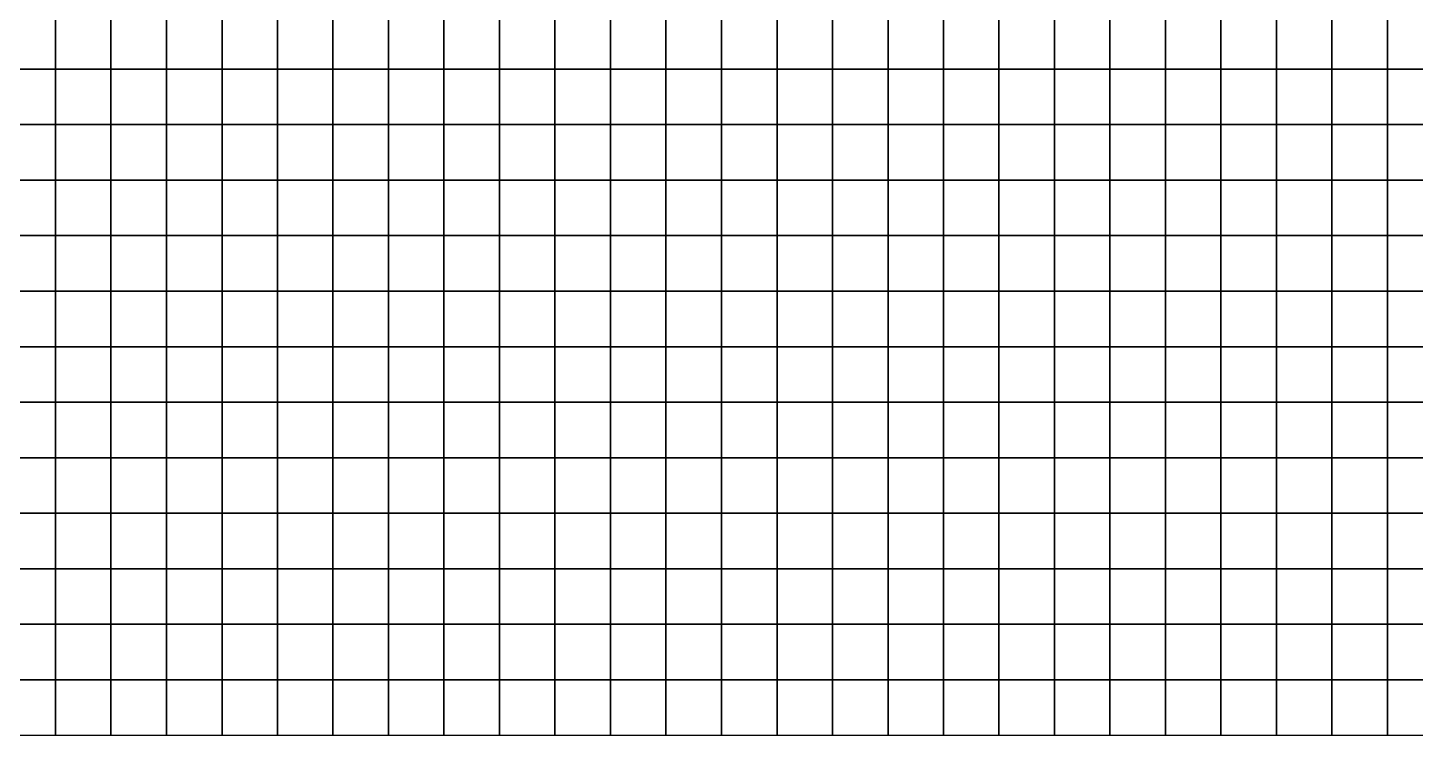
# Model space of a CAD drawing. Extents: x -32000 to 32000, y -32000 to 32000.
# Drawn here: x -15680 to 320, y -32000 to -23843 of the extents above; entities that cross this region are included whole.
import ezdxf

# ---------------------------------------------------------------- set-up
doc = ezdxf.new("R2010")
doc.units = 0

msp = doc.modelspace()

# ---------------------------------------------------------------- linework, layer by layer
at = {"color": 1}
for points in [[(-16000, -24320, 4585.9277), (-15360, -24320, 4201.2563), (-15360, -23680, 4149.5874), (-16000, -23680, 4458.9834)], [(-15360, -24320, 4201.2563), (-14720.002, -24320, 4108.5244), (-14720.002, -23680, 4078.4751), (-15360, -23680, 4149.5874)], [(-14720.002, -24320, 4108.5244), (-14080, -24320, 4089.0918), (-14080, -23680, 4039.5576), (-14720.002, -23680, 4078.4751)], [(-14080, -24320, 4089.0918), (-13440, -24320, 3745.7615), (-13440, -23680, 3660.3774), (-14080, -23680, 4039.5576)], [(-13440, -24320, 3745.7615), (-12800.002, -24320, 3446.7534), (-12800.002, -23680, 3237.8513), (-13440, -23680, 3660.3774)], [(-12800.002, -24320, 3446.7534), (-12160, -24320, 3325.0493), (-12160, -23680, 3160.5986), (-12800.002, -23680, 3237.8513)], [(-12160, -24320, 3325.0493), (-11520, -24320, 3111.5051), (-11520, -23680, 3069.1016), (-12160, -23680, 3160.5986)], [(-11520, -24320, 3111.5051), (-10880.002, -24320, 2961.0889), (-10880.002, -23680, 2941.5261), (-11520, -23680, 3069.1016)], [(-10880.002, -24320, 2961.0889), (-10240, -24320, 2894.311), (-10240, -23680, 2886.3118), (-10880.002, -23680, 2941.5261)], [(-10240, -24320, 2894.311), (-9600, -24320, 2889.1235), (-9600, -23680, 2884.3909), (-10240, -23680, 2886.3118)], [(-9600, -24320, 2889.1235), (-8960.002, -24320, 2890.3557), (-8960.002, -23680, 2885.999), (-9600, -23680, 2884.3909)], [(-8960.002, -24320, 2890.3557), (-8320, -24320, 2891.7075), (-8320, -23680, 2887.6069), (-8960.002, -23680, 2885.999)], [(-8320, -24320, 2891.7075), (-7680, -24320, 2893.0981), (-7680, -23680, 2889.2146), (-8320, -23680, 2887.6069)], [(-7680, -24320, 2893.0981), (-7040, -24320, 2894.7068), (-7040, -23680, 2890.823), (-7680, -23680, 2889.2146)], [(-7040, -24320, 2894.7068), (-6400.002, -24320, 2896.3147), (-6400.002, -23680, 2892.4309), (-7040, -23680, 2890.823)], [(-6400.002, -24320, 2896.3147), (-5760, -24320, 2897.9221), (-5760, -23680, 2894.0386), (-6400.002, -23680, 2892.4309)], [(-5760, -24320, 2897.9221), (-5120, -24320, 2899.5303), (-5120, -23680, 2895.6467), (-5760, -23680, 2894.0386)], [(-5120, -24320, 2899.5303), (-4480.002, -24320, 2901.1382), (-4480.002, -23680, 2897.2546), (-5120, -23680, 2895.6467)], [(-4480.002, -24320, 2901.1382), (-3840, -24320, 2902.7466), (-3840, -23680, 2898.8625), (-4480.002, -23680, 2897.2546)], [(-3840, -24320, 2902.7466), (-3200, -24320, 2904.354), (-3200, -23680, 2900.4707), (-3840, -23680, 2898.8625)], [(-3200, -24320, 2904.354), (-2560.002, -24320, 2905.9624), (-2560.002, -23680, 2902.0789), (-3200, -23680, 2900.4707)], [(-2560.002, -24320, 2905.9624), (-1920, -24320, 2907.5706), (-1920, -23680, 2903.6868), (-2560.002, -23680, 2902.0789)], [(-1920, -24320, 2907.5706), (-1280, -24320, 2909.1787), (-1280, -23680, 2905.2949), (-1920, -23680, 2903.6868)], [(-1280, -24320, 2909.1787), (-640.002, -24320, 2910.7866), (-640.002, -23680, 2906.9026), (-1280, -23680, 2905.2949)], [(-640.002, -24320, 2910.7866), (0, -24320, 2912.3948), (0, -23680, 2908.511), (-640.002, -23680, 2906.9026)], [(0, -24320, 2912.3948), (640, -24320, 2914.0566), (640, -23680, 2912.5688), (0, -23680, 2908.511)], [(-16000, -24960, 4868.2964), (-15360, -24960, 4410.5771), (-15360, -24320, 4201.2563), (-16000, -24320, 4585.9277)], [(-15360, -24960, 4410.5771), (-14720.002, -24960, 4247.5903), (-14720.002, -24320, 4108.5244), (-15360, -24320, 4201.2563)], [(-14720.002, -24960, 4247.5903), (-14080, -24960, 4312.8926), (-14080, -24320, 4089.0918), (-14720.002, -24320, 4108.5244)], [(-14080, -24960, 4312.8926), (-13440, -24960, 4047.7561), (-13440, -24320, 3745.7615), (-14080, -24320, 4089.0918)], [(-13440, -24960, 4047.7561), (-12800.002, -24960, 3698.7319), (-12800.002, -24320, 3446.7534), (-13440, -24320, 3745.7615)], [(-12800.002, -24960, 3698.7319), (-12160, -24960, 3303.9841), (-12160, -24320, 3325.0493), (-12800.002, -24320, 3446.7534)], [(-12160, -24960, 3303.9841), (-11520, -24960, 3009.6326), (-11520, -24320, 3111.5051), (-12160, -24320, 3325.0493)], [(-11520, -24960, 3009.6326), (-10880.002, -24960, 2997.2695), (-10880.002, -24320, 2961.0889), (-11520, -24320, 3111.5051)], [(-10880.002, -24960, 2997.2695), (-10240, -24960, 2978.645), (-10240, -24320, 2894.311), (-10880.002, -24320, 2961.0889)], [(-10240, -24960, 2978.645), (-9600, -24960, 2933.1487), (-9600, -24320, 2889.1235), (-10240, -24320, 2894.311)], [(-9600, -24960, 2933.1487), (-8960.002, -24960, 2953.6624), (-8960.002, -24320, 2890.3557), (-9600, -24320, 2889.1235)], [(-8960.002, -24960, 2953.6624), (-8320, -24960, 2934.5542), (-8320, -24320, 2891.7075), (-8960.002, -24320, 2890.3557)], [(-8320, -24960, 2934.5542), (-7680, -24960, 2897.6768), (-7680, -24320, 2893.0981), (-8320, -24320, 2891.7075)], [(-7680, -24960, 2897.6768), (-7040, -24960, 2898.5901), (-7040, -24320, 2894.7068), (-7680, -24320, 2893.0981)], [(-7040, -24960, 2898.5901), (-6400.002, -24960, 2900.1982), (-6400.002, -24320, 2896.3147), (-7040, -24320, 2894.7068)], [(-6400.002, -24960, 2900.1982), (-5760, -24960, 2901.8062), (-5760, -24320, 2897.9221), (-6400.002, -24320, 2896.3147)], [(-5760, -24960, 2901.8062), (-5120, -24960, 2903.4138), (-5120, -24320, 2899.5303), (-5760, -24320, 2897.9221)], [(-5120, -24960, 2903.4138), (-4480.002, -24960, 2905.0222), (-4480.002, -24320, 2901.1382), (-5120, -24320, 2899.5303)], [(-4480.002, -24960, 2905.0222), (-3840, -24960, 2906.6301), (-3840, -24320, 2902.7466), (-4480.002, -24320, 2901.1382)], [(-3840, -24960, 2906.6301), (-3200, -24960, 2908.2383), (-3200, -24320, 2904.354), (-3840, -24320, 2902.7466)], [(-3200, -24960, 2908.2383), (-2560.002, -24960, 2909.8462), (-2560.002, -24320, 2905.9624), (-3200, -24320, 2904.354)], [(-2560.002, -24960, 2909.8462), (-1920, -24960, 2911.4541), (-1920, -24320, 2907.5706), (-2560.002, -24320, 2905.9624)], [(-1920, -24960, 2911.4541), (-1280, -24960, 2913.062), (-1280, -24320, 2909.1787), (-1920, -24320, 2907.5706)], [(-1280, -24960, 2913.062), (-640.002, -24960, 2914.6702), (-640.002, -24320, 2910.7866), (-1280, -24320, 2909.1787)], [(-640.002, -24960, 2914.6702), (0, -24960, 2916.2786), (0, -24320, 2912.3948), (-640.002, -24320, 2910.7866)], [(0, -24960, 2916.2786), (640, -24960, 2917.886), (640, -24320, 2914.0566), (0, -24320, 2912.3948)], [(-16000, -25600, 4981.8604), (-15360, -25600, 4738.8799), (-15360, -24960, 4410.5771), (-16000, -24960, 4868.2964)], [(-15360, -25600, 4738.8799), (-14720.002, -25600, 4604.7178), (-14720.002, -24960, 4247.5903), (-15360, -24960, 4410.5771)], [(-14720.002, -25600, 4604.7178), (-14080, -25600, 4586.3208), (-14080, -24960, 4312.8926), (-14720.002, -24960, 4247.5903)], [(-14080, -25600, 4586.3208), (-13440, -25600, 4361.2871), (-13440, -24960, 4047.7561), (-14080, -24960, 4312.8926)], [(-13440, -25600, 4361.2871), (-12800.002, -25600, 4092.8616), (-12800.002, -24960, 3698.7319), (-13440, -24960, 4047.7561)], [(-12800.002, -25600, 4092.8616), (-12160, -25600, 3675.4048), (-12160, -24960, 3303.9841), (-12800.002, -24960, 3698.7319)], [(-12160, -25600, 3675.4048), (-11520, -25600, 3278.9521), (-11520, -24960, 3009.6326), (-12160, -24960, 3303.9841)], [(-11520, -25600, 3278.9521), (-10880.002, -25600, 3195.1611), (-10880.002, -24960, 2997.2695), (-11520, -24960, 3009.6326)], [(-10880.002, -25600, 3195.1611), (-10240, -25600, 3192.0176), (-10240, -24960, 2978.645), (-10880.002, -24960, 2997.2695)], [(-10240, -25600, 3192.0176), (-9600, -25600, 3138.3), (-9600, -24960, 2933.1487), (-10240, -24960, 2978.645)], [(-9600, -25600, 3138.3), (-8960.002, -25600, 3184.8245), (-8960.002, -24960, 2953.6624), (-9600, -24960, 2933.1487)], [(-8960.002, -25600, 3184.8245), (-8320, -25600, 3068.6707), (-8320, -24960, 2934.5542), (-8960.002, -24960, 2953.6624)], [(-8320, -25600, 3068.6707), (-7680, -25600, 2909.6426), (-7680, -24960, 2897.6768), (-8320, -24960, 2934.5542)], [(-7680, -25600, 2909.6426), (-7040, -25600, 2902.4739), (-7040, -24960, 2898.5901), (-7680, -24960, 2897.6768)], [(-7040, -25600, 2902.4739), (-6400.002, -25600, 2904.0815), (-6400.002, -24960, 2900.1982), (-7040, -24960, 2898.5901)], [(-6400.002, -25600, 2904.0815), (-5760, -25600, 2905.6897), (-5760, -24960, 2901.8062), (-6400.002, -24960, 2900.1982)], [(-5760, -25600, 2905.6897), (-5120, -25600, 2907.2976), (-5120, -24960, 2903.4138), (-5760, -24960, 2901.8062)], [(-5120, -25600, 2907.2976), (-4480.002, -25600, 2908.9055), (-4480.002, -24960, 2905.0222), (-5120, -24960, 2903.4138)], [(-4480.002, -25600, 2908.9055), (-3840, -25600, 2910.5137), (-3840, -24960, 2906.6301), (-4480.002, -24960, 2905.0222)], [(-3840, -25600, 2910.5137), (-3200, -25600, 2912.1216), (-3200, -24960, 2908.2383), (-3840, -24960, 2906.6301)], [(-3200, -25600, 2912.1216), (-2560.002, -25600, 2913.7297), (-2560.002, -24960, 2909.8462), (-3200, -24960, 2908.2383)], [(-2560.002, -25600, 2913.7297), (-1920, -25600, 2915.3381), (-1920, -24960, 2911.4541), (-2560.002, -24960, 2909.8462)], [(-1920, -25600, 2915.3381), (-1280, -25600, 2916.946), (-1280, -24960, 2913.062), (-1920, -24960, 2911.4541)], [(-1280, -25600, 2916.946), (-640.002, -25600, 2918.554), (-640.002, -24960, 2914.6702), (-1280, -24960, 2913.062)], [(-640.002, -25600, 2918.554), (0, -25600, 2920.1621), (0, -24960, 2916.2786), (-640.002, -24960, 2914.6702)], [(0, -25600, 2920.1621), (640, -25600, 2926.7693), (640, -24960, 2917.886), (0, -24960, 2916.2786)], [(-16000, -26240, 4778.5376), (-15360, -26240, 4764.6865), (-15360, -25600, 4738.8799), (-16000, -25600, 4981.8604)], [(-15360, -26240, 4764.6865), (-14720.002, -26240, 4776.8501), (-14720.002, -25600, 4604.7178), (-15360, -25600, 4738.8799)], [(-14720.002, -26240, 4776.8501), (-14080, -26240, 4667.061), (-14080, -25600, 4586.3208), (-14720.002, -25600, 4604.7178)], [(-14080, -26240, 4667.061), (-13440, -26240, 4385.646), (-13440, -25600, 4361.2871), (-14080, -25600, 4586.3208)], [(-13440, -26240, 4385.646), (-12800.002, -26240, 4161.0049), (-12800.002, -25600, 4092.8616), (-13440, -25600, 4361.2871)], [(-12800.002, -26240, 4161.0049), (-12160, -26240, 3907.5718), (-12160, -25600, 3675.4048), (-12800.002, -25600, 4092.8616)], [(-12160, -26240, 3907.5718), (-11520, -26240, 3654.4438), (-11520, -25600, 3278.9521), (-12160, -25600, 3675.4048)], [(-11520, -26240, 3654.4438), (-10880.002, -26240, 3500.4783), (-10880.002, -25600, 3195.1611), (-11520, -25600, 3278.9521)], [(-10880.002, -26240, 3500.4783), (-10240, -26240, 3457.9185), (-10240, -25600, 3192.0176), (-10880.002, -25600, 3195.1611)], [(-10240, -26240, 3457.9185), (-9600, -26240, 3444.5779), (-9600, -25600, 3138.3), (-10240, -25600, 3192.0176)], [(-9600, -26240, 3444.5779), (-8960.002, -26240, 3450.5776), (-8960.002, -25600, 3184.8245), (-9600, -25600, 3138.3)], [(-8960.002, -26240, 3450.5776), (-8320, -26240, 3212.0078), (-8320, -25600, 3068.6707), (-8960.002, -25600, 3184.8245)], [(-8320, -26240, 3212.0078), (-7680, -26240, 2957.7368), (-7680, -25600, 2909.6426), (-8320, -25600, 3068.6707)], [(-7680, -26240, 2957.7368), (-7040, -26240, 2913.8254), (-7040, -25600, 2902.4739), (-7680, -25600, 2909.6426)], [(-7040, -26240, 2913.8254), (-6400.002, -26240, 2914.1946), (-6400.002, -25600, 2904.0815), (-7040, -25600, 2902.4739)], [(-6400.002, -26240, 2914.1946), (-5760, -26240, 2914.811), (-5760, -25600, 2905.6897), (-6400.002, -25600, 2904.0815)], [(-5760, -26240, 2914.811), (-5120, -26240, 2917.3296), (-5120, -25600, 2907.2976), (-5760, -25600, 2905.6897)], [(-5120, -26240, 2917.3296), (-4480.002, -26240, 2919.7827), (-4480.002, -25600, 2908.9055), (-5120, -25600, 2907.2976)], [(-4480.002, -26240, 2919.7827), (-3840, -26240, 2914.9436), (-3840, -25600, 2910.5137), (-4480.002, -25600, 2908.9055)], [(-3840, -26240, 2914.9436), (-3200, -26240, 2916.0056), (-3200, -25600, 2912.1216), (-3840, -25600, 2910.5137)], [(-3200, -26240, 2916.0056), (-2560.002, -26240, 2917.6135), (-2560.002, -25600, 2913.7297), (-3200, -25600, 2912.1216)], [(-2560.002, -26240, 2917.6135), (-1920, -26240, 2919.2212), (-1920, -25600, 2915.3381), (-2560.002, -25600, 2913.7297)], [(-1920, -26240, 2919.2212), (-1280, -26240, 2920.8291), (-1280, -25600, 2916.946), (-1920, -25600, 2915.3381)], [(-1280, -26240, 2920.8291), (-640.002, -26240, 2922.437), (-640.002, -25600, 2918.554), (-1280, -25600, 2916.946)], [(-640.002, -26240, 2922.437), (0, -26240, 2924.0454), (0, -25600, 2920.1621), (-640.002, -25600, 2918.554)], [(0, -26240, 2924.0454), (640, -26240, 2936.9946), (640, -25600, 2926.7693), (0, -25600, 2920.1621)], [(-16000, -26880, 4678.5327), (-15360, -26880, 4686.5186), (-15360, -26240, 4764.6865), (-16000, -26240, 4778.5376)], [(-15360, -26880, 4686.5186), (-14720.002, -26880, 4782.8179), (-14720.002, -26240, 4776.8501), (-15360, -26240, 4764.6865)], [(-14720.002, -26880, 4782.8179), (-14080, -26880, 4766.9619), (-14080, -26240, 4667.061), (-14720.002, -26240, 4776.8501)], [(-14080, -26880, 4766.9619), (-13440, -26880, 4415.8276), (-13440, -26240, 4385.646), (-14080, -26240, 4667.061)], [(-13440, -26880, 4415.8276), (-12800.002, -26880, 4040.6963), (-12800.002, -26240, 4161.0049), (-13440, -26240, 4385.646)], [(-12800.002, -26880, 4040.6963), (-12160, -26880, 3813.7012), (-12160, -26240, 3907.5718), (-12800.002, -26240, 4161.0049)], [(-12160, -26880, 3813.7012), (-11520, -26880, 3672.9209), (-11520, -26240, 3654.4438), (-12160, -26240, 3907.5718)], [(-11520, -26880, 3672.9209), (-10880.002, -26880, 3575.4761), (-10880.002, -26240, 3500.4783), (-11520, -26240, 3654.4438)], [(-10880.002, -26880, 3575.4761), (-10240, -26880, 3592.7224), (-10240, -26240, 3457.9185), (-10880.002, -26240, 3500.4783)], [(-10240, -26880, 3592.7224), (-9600, -26880, 3616.801), (-9600, -26240, 3444.5779), (-10240, -26240, 3457.9185)], [(-9600, -26880, 3616.801), (-8960.002, -26880, 3592.2742), (-8960.002, -26240, 3450.5776), (-9600, -26240, 3444.5779)], [(-8960.002, -26880, 3592.2742), (-8320, -26880, 3435.5759), (-8320, -26240, 3212.0078), (-8960.002, -26240, 3450.5776)], [(-8320, -26880, 3435.5759), (-7680, -26880, 3203.1936), (-7680, -26240, 2957.7368), (-8320, -26240, 3212.0078)], [(-7680, -26880, 3203.1936), (-7040, -26880, 3035.7156), (-7040, -26240, 2913.8254), (-7680, -26240, 2957.7368)], [(-7040, -26880, 3035.7156), (-6400.002, -26880, 2974.6062), (-6400.002, -26240, 2914.1946), (-7040, -26240, 2913.8254)], [(-6400.002, -26880, 2974.6062), (-5760, -26880, 2962.1177), (-5760, -26240, 2914.811), (-6400.002, -26240, 2914.1946)], [(-5760, -26880, 2962.1177), (-5120, -26880, 3023.4746), (-5120, -26240, 2917.3296), (-5760, -26240, 2914.811)], [(-5120, -26880, 3023.4746), (-4480.002, -26880, 3006.3975), (-4480.002, -26240, 2919.7827), (-5120, -26240, 2917.3296)], [(-4480.002, -26880, 3006.3975), (-3840, -26880, 2939.0642), (-3840, -26240, 2914.9436), (-4480.002, -26240, 2919.7827)], [(-3840, -26880, 2939.0642), (-3200, -26880, 2923.6707), (-3200, -26240, 2916.0056), (-3840, -26240, 2914.9436)], [(-3200, -26880, 2923.6707), (-2560.002, -26880, 2921.658), (-2560.002, -26240, 2917.6135), (-3200, -26240, 2916.0056)], [(-2560.002, -26880, 2921.658), (-1920, -26880, 2923.1052), (-1920, -26240, 2919.2212), (-2560.002, -26240, 2917.6135)], [(-1920, -26880, 2923.1052), (-1280, -26880, 2924.7134), (-1280, -26240, 2920.8291), (-1920, -26240, 2919.2212)], [(-1280, -26880, 2924.7134), (-640.002, -26880, 2926.3206), (-640.002, -26240, 2922.437), (-1280, -26240, 2920.8291)], [(-640.002, -26880, 2926.3206), (0, -26880, 2927.929), (0, -26240, 2924.0454), (-640.002, -26240, 2922.437)], [(0, -26880, 2927.929), (640, -26880, 2938.8538), (640, -26240, 2936.9946), (0, -26240, 2924.0454)], [(-16000, -27520, 4795.4058), (-15360, -27520, 4864.4922), (-15360, -26880, 4686.5186), (-16000, -26880, 4678.5327)], [(-15360, -27520, 4864.4922), (-14720.002, -27520, 4938.334), (-14720.002, -26880, 4782.8179), (-15360, -26880, 4686.5186)], [(-14720.002, -27520, 4938.334), (-14080, -27520, 4891.7227), (-14080, -26880, 4766.9619), (-14720.002, -26880, 4782.8179)], [(-14080, -27520, 4891.7227), (-13440, -27520, 4448.5117), (-13440, -26880, 4415.8276), (-14080, -26880, 4766.9619)], [(-13440, -27520, 4448.5117), (-12800.002, -27520, 3982.0881), (-12800.002, -26880, 4040.6963), (-13440, -26880, 4415.8276)], [(-12800.002, -27520, 3982.0881), (-12160, -27520, 3730.0435), (-12160, -26880, 3813.7012), (-12800.002, -26880, 4040.6963)], [(-12160, -27520, 3730.0435), (-11520, -27520, 3602.4746), (-11520, -26880, 3672.9209), (-12160, -26880, 3813.7012)], [(-11520, -27520, 3602.4746), (-10880.002, -27520, 3578.6758), (-10880.002, -26880, 3575.4761), (-11520, -26880, 3672.9209)], [(-10880.002, -27520, 3578.6758), (-10240, -27520, 3663.9526), (-10240, -26880, 3592.7224), (-10880.002, -26880, 3575.4761)], [(-10240, -27520, 3663.9526), (-9600, -27520, 3772.5938), (-9600, -26880, 3616.801), (-10240, -26880, 3592.7224)], [(-9600, -27520, 3772.5938), (-8960.002, -27520, 3672.1843), (-8960.002, -26880, 3592.2742), (-9600, -26880, 3616.801)], [(-8960.002, -27520, 3672.1843), (-8320, -27520, 3562.9543), (-8320, -26880, 3435.5759), (-8960.002, -26880, 3592.2742)], [(-8320, -27520, 3562.9543), (-7680, -27520, 3456.8584), (-7680, -26880, 3203.1936), (-8320, -26880, 3435.5759)], [(-7680, -27520, 3456.8584), (-7040, -27520, 3345.1694), (-7040, -26880, 3035.7156), (-7680, -26880, 3203.1936)], [(-7040, -27520, 3345.1694), (-6400.002, -27520, 3233.3103), (-6400.002, -26880, 2974.6062), (-7040, -26880, 3035.7156)], [(-6400.002, -27520, 3233.3103), (-5760, -27520, 3203.8066), (-5760, -26880, 2962.1177), (-6400.002, -26880, 2974.6062)], [(-5760, -27520, 3203.8066), (-5120, -27520, 3325.1465), (-5120, -26880, 3023.4746), (-5760, -26880, 2962.1177)], [(-5120, -27520, 3325.1465), (-4480.002, -27520, 3260.0845), (-4480.002, -26880, 3006.3975), (-5120, -26880, 3023.4746)], [(-4480.002, -27520, 3260.0845), (-3840, -27520, 3187.5344), (-3840, -26880, 2939.0642), (-4480.002, -26880, 3006.3975)], [(-3840, -27520, 3187.5344), (-3200, -27520, 3055.7549), (-3200, -26880, 2923.6707), (-3840, -26880, 2939.0642)], [(-3200, -27520, 3055.7549), (-2560.002, -27520, 2955.1919), (-2560.002, -26880, 2921.658), (-3200, -26880, 2923.6707)], [(-2560.002, -27520, 2955.1919), (-1920, -27520, 2944.4268), (-1920, -26880, 2923.1052), (-2560.002, -26880, 2921.658)], [(-1920, -27520, 2944.4268), (-1280, -27520, 2930.3174), (-1280, -26880, 2924.7134), (-1920, -26880, 2923.1052)], [(-1280, -27520, 2930.3174), (-640.002, -27520, 2930.2185), (-640.002, -26880, 2926.3206), (-1280, -26880, 2924.7134)], [(-640.002, -27520, 2930.2185), (0, -27520, 2941.9961), (0, -26880, 2927.929), (-640.002, -26880, 2926.3206)], [(0, -27520, 2941.9961), (640, -27520, 2970.4839), (640, -26880, 2938.8538), (0, -26880, 2927.929)], [(-16000, -28160, 4875.9048), (-15360, -28160, 4982.0215), (-15360, -27520, 4864.4922), (-16000, -27520, 4795.4058)], [(-15360, -28160, 4982.0215), (-14720.002, -28160, 4970.5776), (-14720.002, -27520, 4938.334), (-15360, -27520, 4864.4922)], [(-14720.002, -28160, 4970.5776), (-14080, -28160, 4772.7881), (-14080, -27520, 4891.7227), (-14720.002, -27520, 4938.334)], [(-14080, -28160, 4772.7881), (-13440, -28160, 4369.4702), (-13440, -27520, 4448.5117), (-14080, -27520, 4891.7227)], [(-13440, -28160, 4369.4702), (-12800.002, -28160, 3940.9856), (-12800.002, -27520, 3982.0881), (-13440, -27520, 4448.5117)], [(-12800.002, -28160, 3940.9856), (-12160, -28160, 3678.2178), (-12160, -27520, 3730.0435), (-12800.002, -27520, 3982.0881)], [(-12160, -28160, 3678.2178), (-11520, -28160, 3603.9504), (-11520, -27520, 3602.4746), (-12160, -27520, 3730.0435)], [(-11520, -28160, 3603.9504), (-10880.002, -28160, 3610.3687), (-10880.002, -27520, 3578.6758), (-11520, -27520, 3602.4746)], [(-10880.002, -28160, 3610.3687), (-10240, -28160, 3777.8538), (-10240, -27520, 3663.9526), (-10880.002, -27520, 3578.6758)], [(-10240, -28160, 3777.8538), (-9600, -28160, 3865.261), (-9600, -27520, 3772.5938), (-10240, -27520, 3663.9526)], [(-9600, -28160, 3865.261), (-8960.002, -28160, 3680.6289), (-8960.002, -27520, 3672.1843), (-9600, -27520, 3772.5938)], [(-8960.002, -28160, 3680.6289), (-8320, -28160, 3562.3611), (-8320, -27520, 3562.9543), (-8960.002, -27520, 3672.1843)], [(-8320, -28160, 3562.3611), (-7680, -28160, 3621.8083), (-7680, -27520, 3456.8584), (-8320, -27520, 3562.9543)], [(-7680, -28160, 3621.8083), (-7040, -28160, 3824.2385), (-7040, -27520, 3345.1694), (-7680, -27520, 3456.8584)], [(-7040, -28160, 3824.2385), (-6400.002, -28160, 3784.5242), (-6400.002, -27520, 3233.3103), (-7040, -27520, 3345.1694)], [(-6400.002, -28160, 3784.5242), (-5760, -28160, 3704.1519), (-5760, -27520, 3203.8066), (-6400.002, -27520, 3233.3103)], [(-5760, -28160, 3704.1519), (-5120, -28160, 3744.2974), (-5120, -27520, 3325.1465), (-5760, -27520, 3203.8066)], [(-5120, -28160, 3744.2974), (-4480.002, -28160, 3637.5171), (-4480.002, -27520, 3260.0845), (-5120, -27520, 3325.1465)], [(-4480.002, -28160, 3637.5171), (-3840, -28160, 3639.7664), (-3840, -27520, 3187.5344), (-4480.002, -27520, 3260.0845)], [(-3840, -28160, 3639.7664), (-3200, -28160, 3443.5786), (-3200, -27520, 3055.7549), (-3840, -27520, 3187.5344)], [(-3200, -28160, 3443.5786), (-2560.002, -28160, 3279.1694), (-2560.002, -27520, 2955.1919), (-3200, -27520, 3055.7549)], [(-2560.002, -28160, 3279.1694), (-1920, -28160, 3183.5017), (-1920, -27520, 2944.4268), (-2560.002, -27520, 2955.1919)], [(-1920, -28160, 3183.5017), (-1280, -28160, 3052.8486), (-1280, -27520, 2930.3174), (-1920, -27520, 2944.4268)], [(-1280, -28160, 3052.8486), (-640.002, -28160, 2999.4011), (-640.002, -27520, 2930.2185), (-1280, -27520, 2930.3174)], [(-640.002, -28160, 2999.4011), (0, -28160, 3100.7625), (0, -27520, 2941.9961), (-640.002, -27520, 2930.2185)], [(0, -28160, 3100.7625), (640, -28160, 3204.7302), (640, -27520, 2970.4839), (0, -27520, 2941.9961)], [(-16000, -28800, 4858.3994), (-15360, -28800, 4855.2236), (-15360, -28160, 4982.0215), (-16000, -28160, 4875.9048)], [(-15360, -28800, 4855.2236), (-14720.002, -28800, 4799.1284), (-14720.002, -28160, 4970.5776), (-15360, -28160, 4982.0215)], [(-14720.002, -28800, 4799.1284), (-14080, -28800, 4584.689), (-14080, -28160, 4772.7881), (-14720.002, -28160, 4970.5776)], [(-14080, -28800, 4584.689), (-13440, -28800, 4314.4868), (-13440, -28160, 4369.4702), (-14080, -28160, 4772.7881)], [(-13440, -28800, 4314.4868), (-12800.002, -28800, 3970.8835), (-12800.002, -28160, 3940.9856), (-13440, -28160, 4369.4702)], [(-12800.002, -28800, 3970.8835), (-12160, -28800, 3787.8281), (-12160, -28160, 3678.2178), (-12800.002, -28160, 3940.9856)], [(-12160, -28800, 3787.8281), (-11520, -28800, 3762.1611), (-11520, -28160, 3603.9504), (-12160, -28160, 3678.2178)], [(-11520, -28800, 3762.1611), (-10880.002, -28800, 3840.5754), (-10880.002, -28160, 3610.3687), (-11520, -28160, 3603.9504)], [(-10880.002, -28800, 3840.5754), (-10240, -28800, 3986.8232), (-10240, -28160, 3777.8538), (-10880.002, -28160, 3610.3687)], [(-10240, -28800, 3986.8232), (-9600, -28800, 3816.6436), (-9600, -28160, 3865.261), (-10240, -28160, 3777.8538)], [(-9600, -28800, 3816.6436), (-8960.002, -28800, 3612.7036), (-8960.002, -28160, 3680.6289), (-9600, -28160, 3865.261)], [(-8960.002, -28800, 3612.7036), (-8320, -28800, 3670.5642), (-8320, -28160, 3562.3611), (-8960.002, -28160, 3680.6289)], [(-8320, -28800, 3670.5642), (-7680, -28800, 3887.8799), (-7680, -28160, 3621.8083), (-8320, -28160, 3562.3611)], [(-7680, -28800, 3887.8799), (-7040, -28800, 4151.5674), (-7040, -28160, 3824.2385), (-7680, -28160, 3621.8083)], [(-7040, -28800, 4151.5674), (-6400.002, -28800, 4244.8613), (-6400.002, -28160, 3784.5242), (-7040, -28160, 3824.2385)], [(-6400.002, -28800, 4244.8613), (-5760, -28800, 4253.9692), (-5760, -28160, 3704.1519), (-6400.002, -28160, 3784.5242)], [(-5760, -28800, 4253.9692), (-5120, -28800, 4170.6807), (-5120, -28160, 3744.2974), (-5760, -28160, 3704.1519)], [(-5120, -28800, 4170.6807), (-4480.002, -28800, 4088.3838), (-4480.002, -28160, 3637.5171), (-5120, -28160, 3744.2974)], [(-4480.002, -28800, 4088.3838), (-3840, -28800, 4150.6997), (-3840, -28160, 3639.7664), (-4480.002, -28160, 3637.5171)], [(-3840, -28800, 4150.6997), (-3200, -28800, 4019.5847), (-3200, -28160, 3443.5786), (-3840, -28160, 3639.7664)], [(-3200, -28800, 4019.5847), (-2560.002, -28800, 3859.6406), (-2560.002, -28160, 3279.1694), (-3200, -28160, 3443.5786)], [(-2560.002, -28800, 3859.6406), (-1920, -28800, 3657.6016), (-1920, -28160, 3183.5017), (-2560.002, -28160, 3279.1694)], [(-1920, -28800, 3657.6016), (-1280, -28800, 3446.6111), (-1280, -28160, 3052.8486), (-1920, -28160, 3183.5017)], [(-1280, -28800, 3446.6111), (-640.002, -28800, 3356.3157), (-640.002, -28160, 2999.4011), (-1280, -28160, 3052.8486)], [(-640.002, -28800, 3356.3157), (0, -28800, 3519.0491), (0, -28160, 3100.7625), (-640.002, -28160, 2999.4011)], [(0, -28800, 3519.0491), (640, -28800, 3586.7546), (640, -28160, 3204.7302), (0, -28160, 3100.7625)], [(-16000, -29440, 4801.5562), (-15360, -29440, 4762.9863), (-15360, -28800, 4855.2236), (-16000, -28800, 4858.3994)], [(-15360, -29440, 4762.9863), (-14720.002, -29440, 4737.5415), (-14720.002, -28800, 4799.1284), (-15360, -28800, 4855.2236)], [(-14720.002, -29440, 4737.5415), (-14080, -29440, 4626.3384), (-14080, -28800, 4584.689), (-14720.002, -28800, 4799.1284)], [(-14080, -29440, 4626.3384), (-13440, -29440, 4468.5693), (-13440, -28800, 4314.4868), (-14080, -28800, 4584.689)], [(-13440, -29440, 4468.5693), (-12800.002, -29440, 4323.2031), (-12800.002, -28800, 3970.8835), (-13440, -28800, 4314.4868)], [(-12800.002, -29440, 4323.2031), (-12160, -29440, 4221.5742), (-12160, -28800, 3787.8281), (-12800.002, -28800, 3970.8835)], [(-12160, -29440, 4221.5742), (-11520, -29440, 4184.2798), (-11520, -28800, 3762.1611), (-12160, -28800, 3787.8281)], [(-11520, -29440, 4184.2798), (-10880.002, -29440, 4237.9131), (-10880.002, -28800, 3840.5754), (-11520, -28800, 3762.1611)], [(-10880.002, -29440, 4237.9131), (-10240, -29440, 4223.4277), (-10240, -28800, 3986.8232), (-10880.002, -28800, 3840.5754)], [(-10240, -29440, 4223.4277), (-9600, -29440, 3836.8396), (-9600, -28800, 3816.6436), (-10240, -28800, 3986.8232)], [(-9600, -29440, 3836.8396), (-8960.002, -29440, 3615.9038), (-8960.002, -28800, 3612.7036), (-9600, -28800, 3816.6436)], [(-8960.002, -29440, 3615.9038), (-8320, -29440, 3662.8789), (-8320, -28800, 3670.5642), (-8960.002, -28800, 3612.7036)], [(-8320, -29440, 3662.8789), (-7680, -29440, 3947.2278), (-7680, -28800, 3887.8799), (-8320, -28800, 3670.5642)], [(-7680, -29440, 3947.2278), (-7040, -29440, 4173.0576), (-7040, -28800, 4151.5674), (-7680, -28800, 3887.8799)], [(-7040, -29440, 4173.0576), (-6400.002, -29440, 4405.3452), (-6400.002, -28800, 4244.8613), (-7040, -28800, 4151.5674)], [(-6400.002, -29440, 4405.3452), (-5760, -29440, 4602.2573), (-5760, -28800, 4253.9692), (-6400.002, -28800, 4244.8613)], [(-5760, -29440, 4602.2573), (-5120, -29440, 4558.7144), (-5120, -28800, 4170.6807), (-5760, -28800, 4253.9692)], [(-5120, -29440, 4558.7144), (-4480.002, -29440, 4444.3833), (-4480.002, -28800, 4088.3838), (-5120, -28800, 4170.6807)], [(-4480.002, -29440, 4444.3833), (-3840, -29440, 4368.9131), (-3840, -28800, 4150.6997), (-4480.002, -28800, 4088.3838)], [(-3840, -29440, 4368.9131), (-3200, -29440, 4231.104), (-3200, -28800, 4019.5847), (-3840, -28800, 4150.6997)], [(-3200, -29440, 4231.104), (-2560.002, -29440, 3989.3193), (-2560.002, -28800, 3859.6406), (-3200, -28800, 4019.5847)], [(-2560.002, -29440, 3989.3193), (-1920, -29440, 3840.1816), (-1920, -28800, 3657.6016), (-2560.002, -28800, 3859.6406)], [(-1920, -29440, 3840.1816), (-1280, -29440, 3724.0615), (-1280, -28800, 3446.6111), (-1920, -28800, 3657.6016)], [(-1280, -29440, 3724.0615), (-640.002, -29440, 3615.7729), (-640.002, -28800, 3356.3157), (-1280, -28800, 3446.6111)], [(-640.002, -29440, 3615.7729), (0, -29440, 3884.5791), (0, -28800, 3519.0491), (-640.002, -28800, 3356.3157)], [(0, -29440, 3884.5791), (640, -29440, 4008.813), (640, -28800, 3586.7546), (0, -28800, 3519.0491)], [(-16000, -30080, 4775.8892), (-15360, -30080, 4755.0571), (-15360, -29440, 4762.9863), (-16000, -29440, 4801.5562)], [(-15360, -30080, 4755.0571), (-14720.002, -30080, 4810.4668), (-14720.002, -29440, 4737.5415), (-15360, -29440, 4762.9863)], [(-14720.002, -30080, 4810.4668), (-14080, -30080, 4759.4507), (-14080, -29440, 4626.3384), (-14720.002, -29440, 4737.5415)], [(-14080, -30080, 4759.4507), (-13440, -30080, 4622.7026), (-13440, -29440, 4468.5693), (-14080, -29440, 4626.3384)], [(-13440, -30080, 4622.7026), (-12800.002, -30080, 4734.1963), (-12800.002, -29440, 4323.2031), (-13440, -29440, 4468.5693)], [(-12800.002, -30080, 4734.1963), (-12160, -30080, 4674.0122), (-12160, -29440, 4221.5742), (-12800.002, -29440, 4323.2031)], [(-12160, -30080, 4674.0122), (-11520, -30080, 4627.5151), (-11520, -29440, 4184.2798), (-12160, -29440, 4221.5742)], [(-11520, -30080, 4627.5151), (-10880.002, -30080, 4489.8203), (-10880.002, -29440, 4237.9131), (-11520, -29440, 4184.2798)], [(-10880.002, -30080, 4489.8203), (-10240, -30080, 4231.8335), (-10240, -29440, 4223.4277), (-10880.002, -29440, 4237.9131)], [(-10240, -30080, 4231.8335), (-9600, -30080, 3908.4038), (-9600, -29440, 3836.8396), (-10240, -29440, 4223.4277)], [(-9600, -30080, 3908.4038), (-8960.002, -30080, 3619.1035), (-8960.002, -29440, 3615.9038), (-9600, -29440, 3836.8396)], [(-8960.002, -30080, 3619.1035), (-8320, -30080, 3620.4292), (-8320, -29440, 3662.8789), (-8960.002, -29440, 3615.9038)], [(-8320, -30080, 3620.4292), (-7680, -30080, 3891.2734), (-7680, -29440, 3947.2278), (-8320, -29440, 3662.8789)], [(-7680, -30080, 3891.2734), (-7040, -30080, 4174.0366), (-7040, -29440, 4173.0576), (-7680, -29440, 3947.2278)], [(-7040, -30080, 4174.0366), (-6400.002, -30080, 4367.8359), (-6400.002, -29440, 4405.3452), (-7040, -29440, 4173.0576)], [(-6400.002, -30080, 4367.8359), (-5760, -30080, 4528.1323), (-5760, -29440, 4602.2573), (-6400.002, -29440, 4405.3452)], [(-5760, -30080, 4528.1323), (-5120, -30080, 4602.9966), (-5120, -29440, 4558.7144), (-5760, -29440, 4602.2573)], [(-5120, -30080, 4602.9966), (-4480.002, -30080, 4479.6514), (-4480.002, -29440, 4444.3833), (-5120, -29440, 4558.7144)], [(-4480.002, -30080, 4479.6514), (-3840, -30080, 4339.126), (-3840, -29440, 4368.9131), (-4480.002, -29440, 4444.3833)], [(-3840, -30080, 4339.126), (-3200, -30080, 4280.0698), (-3200, -29440, 4231.104), (-3840, -29440, 4368.9131)], [(-3200, -30080, 4280.0698), (-2560.002, -30080, 4066.5542), (-2560.002, -29440, 3989.3193), (-3200, -29440, 4231.104)], [(-2560.002, -30080, 4066.5542), (-1920, -30080, 3944.1289), (-1920, -29440, 3840.1816), (-2560.002, -29440, 3989.3193)], [(-1920, -30080, 3944.1289), (-1280, -30080, 3826.6475), (-1280, -29440, 3724.0615), (-1920, -29440, 3840.1816)], [(-1280, -30080, 3826.6475), (-640.002, -30080, 3752.8997), (-640.002, -29440, 3615.7729), (-1280, -29440, 3724.0615)], [(-640.002, -30080, 3752.8997), (0, -30080, 4152.6426), (0, -29440, 3884.5791), (-640.002, -29440, 3615.7729)], [(0, -30080, 4152.6426), (640, -30080, 4405.103), (640, -29440, 4008.813), (0, -29440, 3884.5791)], [(-16000, -30720, 4919.4204), (-15360, -30720, 4886.4824), (-15360, -30080, 4755.0571), (-16000, -30080, 4775.8892)], [(-15360, -30720, 4886.4824), (-14720.002, -30720, 4930.9575), (-14720.002, -30080, 4810.4668), (-15360, -30080, 4755.0571)], [(-14720.002, -30720, 4930.9575), (-14080, -30720, 5030.7656), (-14080, -30080, 4759.4507), (-14720.002, -30080, 4810.4668)], [(-14080, -30720, 5030.7656), (-13440, -30720, 5030.1655), (-13440, -30080, 4622.7026), (-14080, -30080, 4759.4507)], [(-13440, -30720, 5030.1655), (-12800.002, -30720, 5131.0303), (-12800.002, -30080, 4734.1963), (-13440, -30080, 4622.7026)], [(-12800.002, -30720, 5131.0303), (-12160, -30720, 5087.1294), (-12160, -30080, 4674.0122), (-12800.002, -30080, 4734.1963)], [(-12160, -30720, 5087.1294), (-11520, -30720, 5134.8999), (-11520, -30080, 4627.5151), (-12160, -30080, 4674.0122)], [(-11520, -30720, 5134.8999), (-10880.002, -30720, 4880.6255), (-10880.002, -30080, 4489.8203), (-11520, -30080, 4627.5151)], [(-10880.002, -30720, 4880.6255), (-10240, -30720, 4504.1719), (-10240, -30080, 4231.8335), (-10880.002, -30080, 4489.8203)], [(-10240, -30720, 4504.1719), (-9600, -30720, 4149.6685), (-9600, -30080, 3908.4038), (-10240, -30080, 4231.8335)], [(-9600, -30720, 4149.6685), (-8960.002, -30720, 3879.4365), (-8960.002, -30080, 3619.1035), (-9600, -30080, 3908.4038)], [(-8960.002, -30720, 3879.4365), (-8320, -30720, 3858.5911), (-8320, -30080, 3620.4292), (-8960.002, -30080, 3619.1035)], [(-8320, -30720, 3858.5911), (-7680, -30720, 3979.4155), (-7680, -30080, 3891.2734), (-8320, -30080, 3620.4292)], [(-7680, -30720, 3979.4155), (-7040, -30720, 4145.9419), (-7040, -30080, 4174.0366), (-7680, -30080, 3891.2734)], [(-7040, -30720, 4145.9419), (-6400.002, -30720, 4219.0078), (-6400.002, -30080, 4367.8359), (-7040, -30080, 4174.0366)], [(-6400.002, -30720, 4219.0078), (-5760, -30720, 4244.312), (-5760, -30080, 4528.1323), (-6400.002, -30080, 4367.8359)], [(-5760, -30720, 4244.312), (-5120, -30720, 4372.8208), (-5120, -30080, 4602.9966), (-5760, -30080, 4528.1323)], [(-5120, -30720, 4372.8208), (-4480.002, -30720, 4524.355), (-4480.002, -30080, 4479.6514), (-5120, -30080, 4602.9966)], [(-4480.002, -30720, 4524.355), (-3840, -30720, 4537.1655), (-3840, -30080, 4339.126), (-4480.002, -30080, 4479.6514)], [(-3840, -30720, 4537.1655), (-3200, -30720, 4502.9546), (-3200, -30080, 4280.0698), (-3840, -30080, 4339.126)], [(-3200, -30720, 4502.9546), (-2560.002, -30720, 4411.1128), (-2560.002, -30080, 4066.5542), (-3200, -30080, 4280.0698)], [(-2560.002, -30720, 4411.1128), (-1920, -30720, 4264.2983), (-1920, -30080, 3944.1289), (-2560.002, -30080, 4066.5542)], [(-1920, -30720, 4264.2983), (-1280, -30720, 4076.0798), (-1280, -30080, 3826.6475), (-1920, -30080, 3944.1289)], [(-1280, -30720, 4076.0798), (-640.002, -30720, 4162.9531), (-640.002, -30080, 3752.8997), (-1280, -30080, 3826.6475)], [(-640.002, -30720, 4162.9531), (0, -30720, 4500.5781), (0, -30080, 4152.6426), (-640.002, -30080, 3752.8997)], [(0, -30720, 4500.5781), (640, -30720, 4742.4707), (640, -30080, 4405.103), (0, -30080, 4152.6426)], [(-16000, -31360, 5032.0835), (-15360, -31360, 5180.4966), (-15360, -30720, 4886.4824), (-16000, -30720, 4919.4204)], [(-15360, -31360, 5180.4966), (-14720.002, -31360, 5093.3193), (-14720.002, -30720, 4930.9575), (-15360, -30720, 4886.4824)], [(-14720.002, -31360, 5093.3193), (-14080, -31360, 5044.1709), (-14080, -30720, 5030.7656), (-14720.002, -30720, 4930.9575)], [(-14080, -31360, 5044.1709), (-13440, -31360, 5220.001), (-13440, -30720, 5030.1655), (-14080, -30720, 5030.7656)], [(-13440, -31360, 5220.001), (-12800.002, -31360, 5465.3452), (-12800.002, -30720, 5131.0303), (-13440, -30720, 5030.1655)], [(-12800.002, -31360, 5465.3452), (-12160, -31360, 5533.2412), (-12160, -30720, 5087.1294), (-12800.002, -30720, 5131.0303)], [(-12160, -31360, 5533.2412), (-11520, -31360, 5672.1572), (-11520, -30720, 5134.8999), (-12160, -30720, 5087.1294)], [(-11520, -31360, 5672.1572), (-10880.002, -31360, 5479.627), (-10880.002, -30720, 4880.6255), (-11520, -30720, 5134.8999)], [(-10880.002, -31360, 5479.627), (-10240, -31360, 5133.8418), (-10240, -30720, 4504.1719), (-10880.002, -30720, 4880.6255)], [(-10240, -31360, 5133.8418), (-9600, -31360, 4797.3291), (-9600, -30720, 4149.6685), (-10240, -30720, 4504.1719)], [(-9600, -31360, 4797.3291), (-8960.002, -31360, 4651.2095), (-8960.002, -30720, 3879.4365), (-9600, -30720, 4149.6685)], [(-8960.002, -31360, 4651.2095), (-8320, -31360, 4519.5854), (-8320, -30720, 3858.5911), (-8960.002, -30720, 3879.4365)], [(-8320, -31360, 4519.5854), (-7680, -31360, 4332.7251), (-7680, -30720, 3979.4155), (-8320, -30720, 3858.5911)], [(-7680, -31360, 4332.7251), (-7040, -31360, 4284.5381), (-7040, -30720, 4145.9419), (-7680, -30720, 3979.4155)], [(-7040, -31360, 4284.5381), (-6400.002, -31360, 4285.2666), (-6400.002, -30720, 4219.0078), (-7040, -30720, 4145.9419)], [(-6400.002, -31360, 4285.2666), (-5760, -31360, 4261.2573), (-5760, -30720, 4244.312), (-6400.002, -30720, 4219.0078)], [(-5760, -31360, 4261.2573), (-5120, -31360, 4151.7612), (-5120, -30720, 4372.8208), (-5760, -30720, 4244.312)], [(-5120, -31360, 4151.7612), (-4480.002, -31360, 4331.4478), (-4480.002, -30720, 4524.355), (-5120, -30720, 4372.8208)], [(-4480.002, -31360, 4331.4478), (-3840, -31360, 4658.2959), (-3840, -30720, 4537.1655), (-4480.002, -30720, 4524.355)], [(-3840, -31360, 4658.2959), (-3200, -31360, 4588.478), (-3200, -30720, 4502.9546), (-3840, -30720, 4537.1655)], [(-3200, -31360, 4588.478), (-2560.002, -31360, 4500.252), (-2560.002, -30720, 4411.1128), (-3200, -30720, 4502.9546)], [(-2560.002, -31360, 4500.252), (-1920, -31360, 4473.958), (-1920, -30720, 4264.2983), (-2560.002, -30720, 4411.1128)], [(-1920, -31360, 4473.958), (-1280, -31360, 4336.0786), (-1280, -30720, 4076.0798), (-1920, -30720, 4264.2983)], [(-1280, -31360, 4336.0786), (-640.002, -31360, 4446.1777), (-640.002, -30720, 4162.9531), (-1280, -30720, 4076.0798)], [(-640.002, -31360, 4446.1777), (0, -31360, 4608.0264), (0, -30720, 4500.5781), (-640.002, -30720, 4162.9531)], [(0, -31360, 4608.0264), (640, -31360, 4817.1318), (640, -30720, 4742.4707), (0, -30720, 4500.5781)], [(-16000, -32000, 4950.1211), (-15360, -32000, 5366.1943), (-15360, -31360, 5180.4966), (-16000, -31360, 5032.0835)], [(-15360, -32000, 5366.1943), (-14720.002, -32000, 5166.9072), (-14720.002, -31360, 5093.3193), (-15360, -31360, 5180.4966)], [(-14720.002, -32000, 5166.9072), (-14080, -32000, 4807.2344), (-14080, -31360, 5044.1709), (-14720.002, -31360, 5093.3193)], [(-14080, -32000, 4807.2344), (-13440, -32000, 5058.4858), (-13440, -31360, 5220.001), (-14080, -31360, 5044.1709)], [(-13440, -32000, 5058.4858), (-12800.002, -32000, 5530.0806), (-12800.002, -31360, 5465.3452), (-13440, -31360, 5220.001)], [(-12800.002, -32000, 5530.0806), (-12160, -32000, 5777.5728), (-12160, -31360, 5533.2412), (-12800.002, -31360, 5465.3452)], [(-12160, -32000, 5777.5728), (-11520, -32000, 5905.8359), (-11520, -31360, 5672.1572), (-12160, -31360, 5533.2412)], [(-11520, -32000, 5905.8359), (-10880.002, -32000, 5722.5483), (-10880.002, -31360, 5479.627), (-11520, -31360, 5672.1572)], [(-10880.002, -32000, 5722.5483), (-10240, -32000, 5476.3364), (-10240, -31360, 5133.8418), (-10880.002, -31360, 5479.627)], [(-10240, -32000, 5476.3364), (-9600, -32000, 5270.0796), (-9600, -31360, 4797.3291), (-10240, -31360, 5133.8418)], [(-9600, -32000, 5270.0796), (-8960.002, -32000, 5140.2612), (-8960.002, -31360, 4651.2095), (-9600, -31360, 4797.3291)], [(-8960.002, -32000, 5140.2612), (-8320, -32000, 4919.627), (-8320, -31360, 4519.5854), (-8960.002, -31360, 4651.2095)], [(-8320, -32000, 4919.627), (-7680, -32000, 4625.9229), (-7680, -31360, 4332.7251), (-8320, -31360, 4519.5854)], [(-7680, -32000, 4625.9229), (-7040, -32000, 4493.2598), (-7040, -31360, 4284.5381), (-7680, -31360, 4332.7251)], [(-7040, -32000, 4493.2598), (-6400.002, -32000, 4453.8042), (-6400.002, -31360, 4285.2666), (-7040, -31360, 4284.5381)], [(-6400.002, -32000, 4453.8042), (-5760, -32000, 4353.4561), (-5760, -31360, 4261.2573), (-6400.002, -31360, 4285.2666)], [(-5760, -32000, 4353.4561), (-5120, -32000, 3953.5903), (-5120, -31360, 4151.7612), (-5760, -31360, 4261.2573)], [(-5120, -32000, 3953.5903), (-4480.002, -32000, 4018.134), (-4480.002, -31360, 4331.4478), (-5120, -31360, 4151.7612)], [(-4480.002, -32000, 4018.134), (-3840, -32000, 4579.5967), (-3840, -31360, 4658.2959), (-4480.002, -31360, 4331.4478)], [(-3840, -32000, 4579.5967), (-3200, -32000, 4518.457), (-3200, -31360, 4588.478), (-3840, -31360, 4658.2959)], [(-3200, -32000, 4518.457), (-2560.002, -32000, 4371.4604), (-2560.002, -31360, 4500.252), (-3200, -31360, 4588.478)], [(-2560.002, -32000, 4371.4604), (-1920, -32000, 4395.6523), (-1920, -31360, 4473.958), (-2560.002, -31360, 4500.252)], [(-1920, -32000, 4395.6523), (-1280, -32000, 4298.71), (-1280, -31360, 4336.0786), (-1920, -31360, 4473.958)], [(-1280, -32000, 4298.71), (-640.002, -32000, 4442.8628), (-640.002, -31360, 4446.1777), (-1280, -31360, 4336.0786)], [(-640.002, -32000, 4442.8628), (0, -32000, 4565.9014), (0, -31360, 4608.0264), (-640.002, -31360, 4446.1777)], [(0, -32000, 4565.9014), (640, -32000, 4686.6079), (640, -31360, 4817.1318), (0, -31360, 4608.0264)]]:
    msp.add_3dface(points, dxfattribs=at)

doc.saveas('drawing.dxf')
